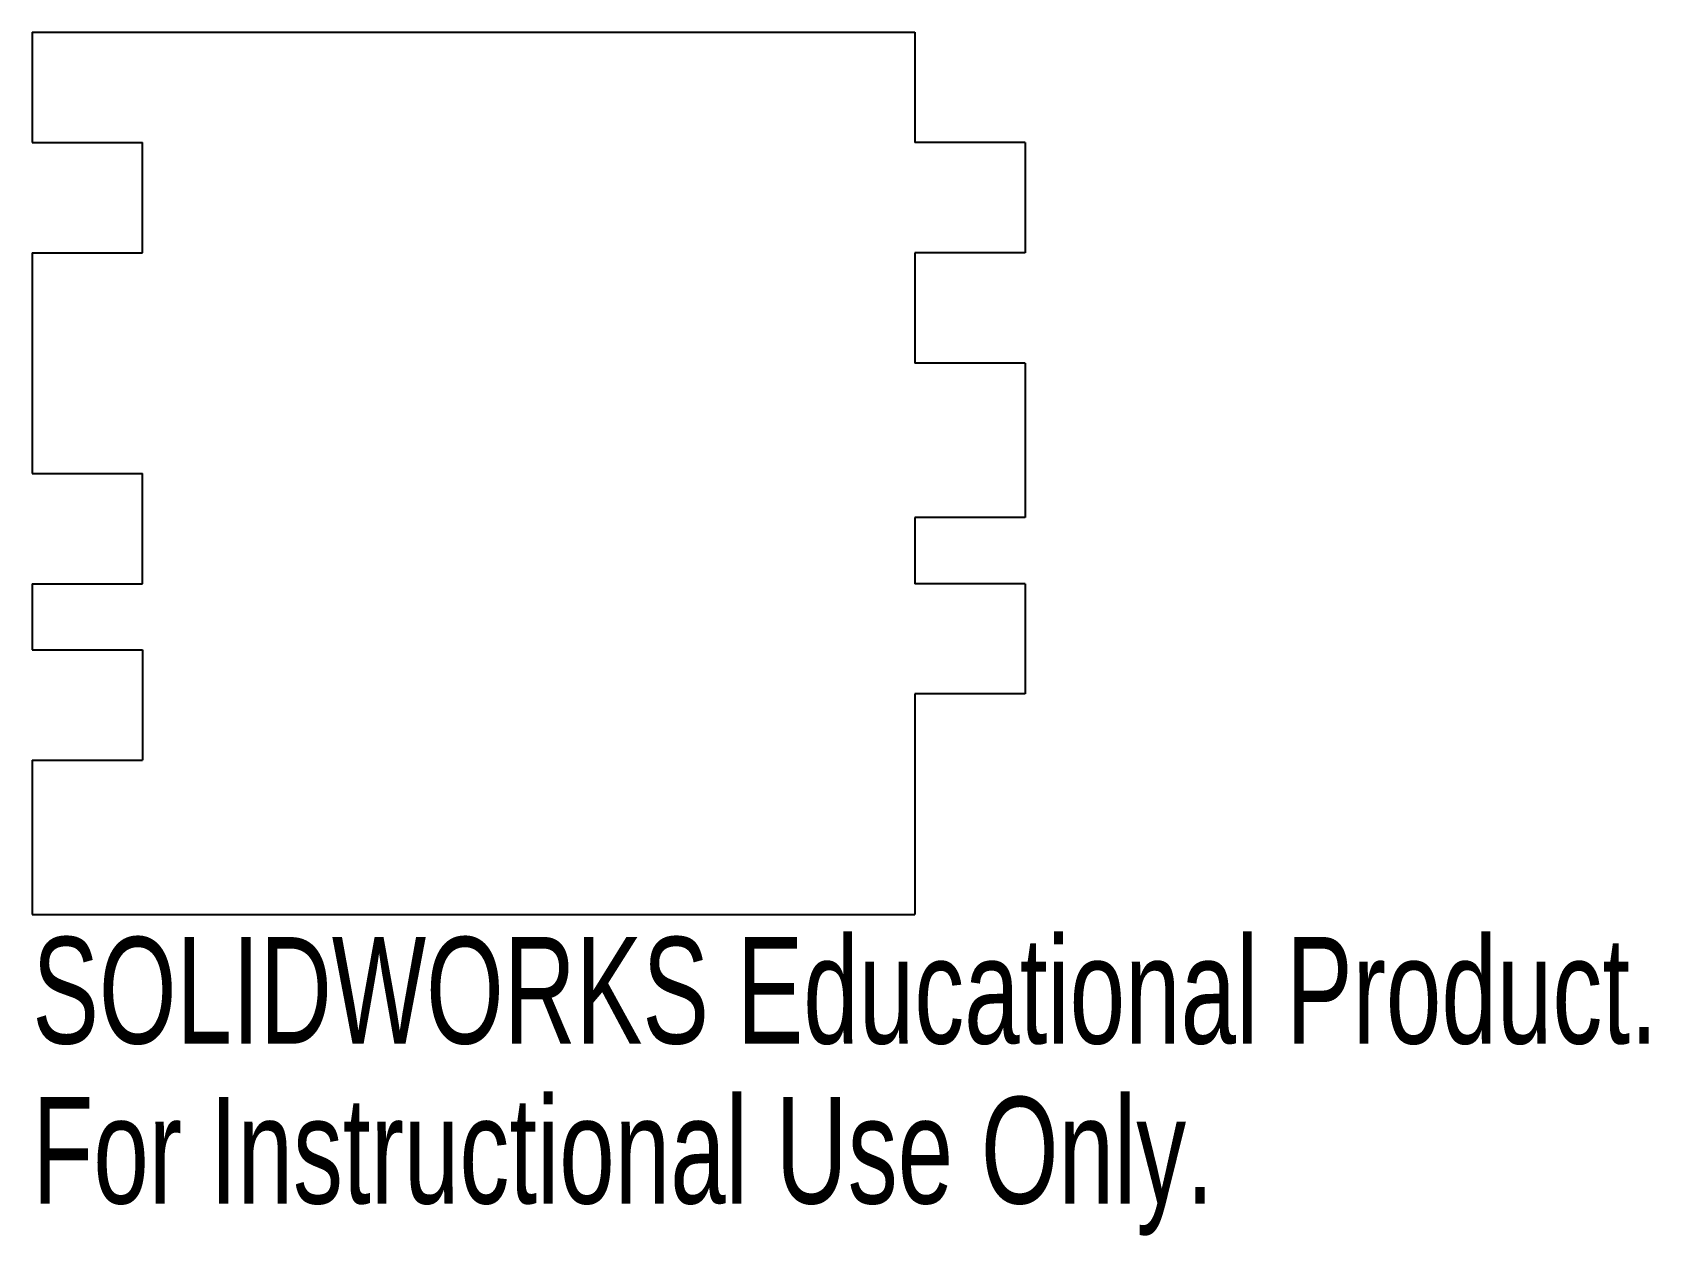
# Model space of a CAD drawing. Header units: millimetres. Extents: x -21.3 to 52, y -37.2 to 17.4.
import ezdxf

# ---------------------------------------------------------------- set-up
doc = ezdxf.new("R2010")
doc.units = ezdxf.units.MM
doc.styles.add('SLDTEXTSTYLE0', font='TXT', dxfattribs={"width": 0.7})

msp = doc.modelspace()

# ---------------------------------------------------------------- linework, layer by layer
at = {"color": 7, "linetype": 'Continuous', "lineweight": 25}
for p, q in [((-21.261, 17.385), (18.739, 17.385)), ((-21.261, 17.385), (-21.261, 12.385)), ((18.739, 17.385), (18.739, 12.385)), ((-21.261, 12.385), (-16.261, 12.385)), ((-16.261, 7.385), (-16.261, 12.385)), ((23.739, 12.385), (18.739, 12.385)), ((23.739, 12.385), (23.739, 7.385)), ((-21.261, 7.385), (-16.261, 7.385)), ((-21.261, 7.385), (-21.261, -2.615)), ((18.739, 7.385), (18.739, 2.385)), ((23.739, 7.385), (18.739, 7.385)), ((23.739, 2.385), (18.739, 2.385)), ((23.739, 2.385), (23.739, -4.615)), ((-21.261, -2.615), (-16.261, -2.615)), ((-16.261, -7.615), (-16.261, -2.615)), ((18.739, -4.615), (18.739, -7.615)), ((23.739, -4.615), (18.739, -4.615)), ((-21.261, -7.615), (-16.261, -7.615)), ((-21.261, -7.615), (-21.261, -10.615)), ((23.739, -7.615), (18.739, -7.615)), ((23.739, -7.615), (23.739, -12.615)), ((-21.261, -10.615), (-16.261, -10.615)), ((-16.261, -10.615), (-16.261, -15.615)), ((18.739, -12.615), (18.739, -22.615)), ((23.739, -12.615), (18.739, -12.615)), ((-21.261, -15.615), (-16.261, -15.615)), ((-21.261, -15.615), (-21.261, -22.615)), ((-21.261, -22.615), (18.739, -22.615))]:
    msp.add_line(p, q, dxfattribs=at)

# ---------------------------------------------------------------- texts
at = {"color": 7, "linetype": 'Continuous', "char_height": 4.83362, "attachment_point": 1, "style": 'SLDTEXTSTYLE0'}
for s, insert in [('SOLIDWORKS Educational Product.', (-21.261, -23.635)), ('For Instructional Use Only.', (-21.261, -30.885))]:
    msp.add_mtext(s, dxfattribs=dict(at, insert=insert))

doc.saveas('drawing.dxf')
